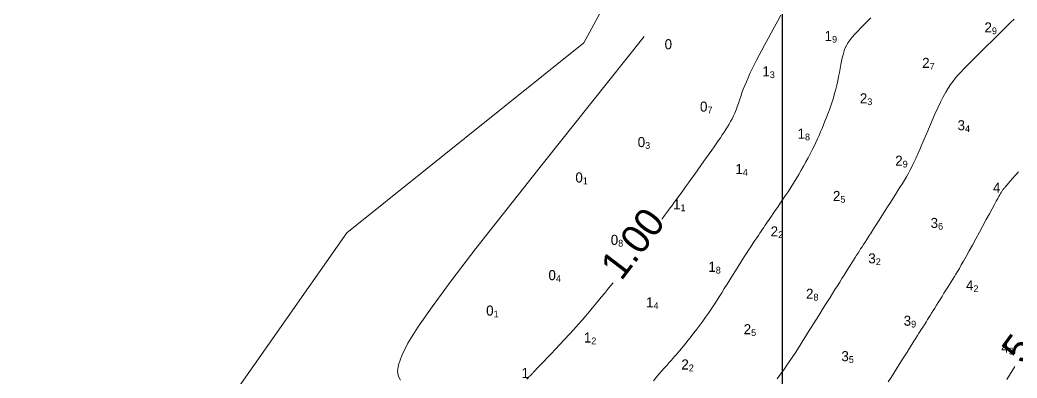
# Model space of a CAD drawing. Header units: millimetres. Extents: x 784883 to 785608, y 628235 to 628806.
# Drawn here: x 785346.8 to 785416.4, y 628574 to 628599 of the extents above; entities that cross this region are included whole.
import ezdxf
from ezdxf.enums import TextEntityAlignment as Align

# ---------------------------------------------------------------- set-up
doc = ezdxf.new("R2010")
doc.units = ezdxf.units.MM
for name, color, linetype in [('0_00', 1, 'Continuous'), ('1_00', 1, 'Continuous'), ('2_00', 92, 'Continuous'), ('3_00', 92, 'Continuous'), ('4_00', 5, 'Continuous'), ('5_00', 252, 'Continuous'), ('linker_oever_lucht_foto_cottica_2017_dg2', 7, 'Continuous'), ('Projection_Grid', 7, 'Continuous')]:
    doc.layers.add(name, color=color, linetype=linetype)
doc.layers.add('Soundings', color=7, linetype='Continuous', true_color=0x000000)

msp = doc.modelspace()

# ---------------------------------------------------------------- linework, layer by layer
at = {"layer": '0_00', "color": 1, "linetype": 'Continuous', "lineweight": 0, "true_color": 0xff0000, "flags": 128}
msp.add_lwpolyline([(785373.312, 628573.854), (785373.18, 628574.111), (785373.122, 628574.458), (785373.183, 628574.934), (785373.409, 628575.581), (785373.844, 628576.437), (785374.535, 628577.546), (785375.526, 628578.972), (785376.863, 628580.777), (785378.592, 628583.03), (785380.758, 628585.794), (785383.406, 628589.136), (785386.583, 628593.121), (785390.333, 628597.814)], dxfattribs=at)
at = {"layer": '1_00', "color": 1, "linetype": 'Continuous', "lineweight": 0, "true_color": 0xff0000, "flags": 128}
for points in [[(785391.57, 628585.099), (785391.579, 628585.112), (785391.743, 628585.329), (785391.892, 628585.526), (785392.03, 628585.707), (785392.159, 628585.878), (785392.286, 628586.046), (785392.415, 628586.217), (785392.549, 628586.398), (785392.694, 628586.595), (785392.854, 628586.814), (785393.032, 628587.061), (785393.226, 628587.331), (785393.432, 628587.618), (785393.645, 628587.917), (785393.862, 628588.222), (785394.08, 628588.527), (785394.293, 628588.827), (785394.498, 628589.116), (785394.691, 628589.389), (785394.874, 628589.647), (785395.047, 628589.891), (785395.21, 628590.123), (785395.364, 628590.343), (785395.51, 628590.554), (785395.65, 628590.757), (785395.783, 628590.953), (785395.911, 628591.144), (785396.033, 628591.332), (785396.151, 628591.518), (785396.262, 628591.704), (785396.369, 628591.892), (785396.47, 628592.083), (785396.567, 628592.281), (785396.658, 628592.485), (785396.744, 628592.698), (785396.827, 628592.92), (785396.908, 628593.149), (785396.99, 628593.387), (785397.074, 628593.631), (785397.162, 628593.882), (785397.255, 628594.139), (785397.356, 628594.401), (785397.466, 628594.668), (785397.587, 628594.943), (785397.717, 628595.228), (785397.86, 628595.525), (785398.014, 628595.835), (785398.181, 628596.163), (785398.361, 628596.509), (785398.555, 628596.876), (785398.764, 628597.265), (785398.982, 628597.67), (785399.206, 628598.083), (785399.432, 628598.497), (785399.654, 628598.904), (785399.869, 628599.296)], [(785382.139, 628573.932), (785382.227, 628574.02), (785382.289, 628574.08), (785382.332, 628574.121), (785382.36, 628574.147), (785382.382, 628574.166), (785382.4, 628574.184), (785382.418, 628574.202), (785382.436, 628574.221), (785382.454, 628574.24), (785382.474, 628574.262), (785382.495, 628574.286), (785382.519, 628574.313), (785382.546, 628574.343), (785382.577, 628574.377), (785382.618, 628574.421), (785382.672, 628574.479), (785382.744, 628574.557), (785382.841, 628574.659), (785382.966, 628574.791), (785383.125, 628574.958), (785383.322, 628575.165), (785383.561, 628575.415), (785383.834, 628575.702), (785384.134, 628576.017), (785384.451, 628576.353), (785384.777, 628576.7), (785385.103, 628577.051), (785385.421, 628577.397), (785385.721, 628577.73), (785385.997, 628578.043), (785386.252, 628578.338), (785386.489, 628578.618), (785386.712, 628578.886), (785386.926, 628579.146), (785387.134, 628579.401), (785387.342, 628579.654), (785387.553, 628579.908), (785387.769, 628580.167), (785387.99, 628580.427), (785388.175, 628580.645)]]:
    msp.add_lwpolyline(points, dxfattribs=at)
at = {"layer": '2_00', "color": 92, "linetype": 'Continuous', "lineweight": 0, "true_color": 0x00c000, "flags": 128}
msp.add_lwpolyline([(785390.975, 628573.821), (785391.17, 628574.042), (785391.364, 628574.263), (785391.554, 628574.479), (785391.737, 628574.686), (785391.908, 628574.88), (785392.066, 628575.058), (785392.207, 628575.217), (785392.334, 628575.361), (785392.453, 628575.495), (785392.568, 628575.626), (785392.683, 628575.76), (785392.803, 628575.901), (785392.933, 628576.057), (785393.076, 628576.232), (785393.237, 628576.431), (785393.414, 628576.652), (785393.603, 628576.891), (785393.801, 628577.146), (785394.004, 628577.412), (785394.211, 628577.687), (785394.417, 628577.967), (785394.619, 628578.249), (785394.815, 628578.53), (785395.006, 628578.81), (785395.193, 628579.09), (785395.377, 628579.372), (785395.56, 628579.657), (785395.744, 628579.946), (785395.929, 628580.241), (785396.118, 628580.541), (785396.311, 628580.848), (785396.507, 628581.159), (785396.703, 628581.471), (785396.898, 628581.78), (785397.089, 628582.082), (785397.275, 628582.375), (785397.454, 628582.654), (785397.622, 628582.916), (785397.78, 628583.159), (785397.926, 628583.383), (785398.062, 628583.588), (785398.188, 628583.778), (785398.304, 628583.951), (785398.412, 628584.11), (785398.511, 628584.256), (785398.601, 628584.39), (785398.685, 628584.513), (785398.765, 628584.631), (785398.844, 628584.747), (785398.926, 628584.866), (785399.013, 628584.994), (785399.11, 628585.134), (785399.219, 628585.291), (785399.343, 628585.471), (785399.485, 628585.677), (785399.644, 628585.906), (785399.815, 628586.155), (785399.996, 628586.422), (785400.184, 628586.702), (785400.375, 628586.993), (785400.568, 628587.29), (785400.758, 628587.591), (785400.943, 628587.893), (785401.123, 628588.193), (785401.297, 628588.492), (785401.464, 628588.787), (785401.624, 628589.078), (785401.778, 628589.363), (785401.923, 628589.642), (785402.061, 628589.912), (785402.191, 628590.173), (785402.313, 628590.427), (785402.429, 628590.675), (785402.54, 628590.921), (785402.648, 628591.165), (785402.752, 628591.41), (785402.855, 628591.657), (785402.957, 628591.909), (785403.06, 628592.168), (785403.161, 628592.433), (785403.262, 628592.704), (785403.36, 628592.981), (785403.455, 628593.263), (785403.546, 628593.549), (785403.631, 628593.84), (785403.71, 628594.136), (785403.783, 628594.434), (785403.849, 628594.733), (785403.911, 628595.028), (785403.967, 628595.317), (785404.02, 628595.596), (785404.071, 628595.861), (785404.119, 628596.109), (785404.167, 628596.336), (785404.215, 628596.542), (785404.267, 628596.729), (785404.326, 628596.902), (785404.396, 628597.069), (785404.481, 628597.233), (785404.585, 628597.4), (785404.711, 628597.577), (785404.863, 628597.767), (785405.043, 628597.975), (785405.245, 628598.198), (785405.464, 628598.428), (785405.693, 628598.662), (785405.924, 628598.893), (785406.151, 628599.115)], dxfattribs=at)
at = {"layer": '3_00', "color": 92, "linetype": 'Continuous', "lineweight": 0, "true_color": 0x00c000, "flags": 128}
msp.add_lwpolyline([(785399.616, 628573.956), (785399.856, 628574.27), (785400.084, 628574.582), (785400.303, 628574.892), (785400.513, 628575.201), (785400.715, 628575.509), (785400.912, 628575.814), (785401.105, 628576.118), (785401.295, 628576.419), (785401.483, 628576.719), (785401.67, 628577.016), (785401.856, 628577.311), (785402.04, 628577.605), (785402.224, 628577.897), (785402.407, 628578.188), (785402.589, 628578.477), (785402.77, 628578.766), (785402.951, 628579.053), (785403.13, 628579.338), (785403.307, 628579.62), (785403.481, 628579.897), (785403.653, 628580.169), (785403.82, 628580.435), (785403.982, 628580.693), (785404.139, 628580.943), (785404.29, 628581.183), (785404.435, 628581.413), (785404.573, 628581.633), (785404.705, 628581.842), (785404.83, 628582.041), (785404.948, 628582.228), (785405.06, 628582.403), (785405.164, 628582.567), (785405.261, 628582.719), (785405.354, 628582.864), (785405.447, 628583.008), (785405.542, 628583.156), (785405.643, 628583.313), (785405.754, 628583.484), (785405.877, 628583.675), (785406.016, 628583.892), (785406.174, 628584.137), (785406.347, 628584.408), (785406.533, 628584.698), (785406.727, 628585.002), (785406.927, 628585.314), (785407.128, 628585.629), (785407.327, 628585.941), (785407.521, 628586.245), (785407.707, 628586.536), (785407.884, 628586.814), (785408.052, 628587.08), (785408.211, 628587.334), (785408.361, 628587.578), (785408.503, 628587.812), (785408.636, 628588.037), (785408.76, 628588.255), (785408.876, 628588.466), (785408.987, 628588.677), (785409.095, 628588.894), (785409.205, 628589.122), (785409.318, 628589.369), (785409.44, 628589.641), (785409.572, 628589.944), (785409.718, 628590.285), (785409.88, 628590.666), (785410.056, 628591.08), (785410.242, 628591.516), (785410.436, 628591.961), (785410.633, 628592.404), (785410.83, 628592.834), (785411.023, 628593.24), (785411.21, 628593.609), (785411.388, 628593.934), (785411.56, 628594.22), (785411.729, 628594.475), (785411.9, 628594.708), (785412.077, 628594.926), (785412.263, 628595.139), (785412.462, 628595.354), (785412.679, 628595.579), (785412.916, 628595.822), (785413.17, 628596.08), (785413.438, 628596.351), (785413.717, 628596.63), (785414.002, 628596.914), (785414.29, 628597.199), (785414.576, 628597.482), (785414.859, 628597.76), (785415.134, 628598.03), (785415.401, 628598.291), (785415.661, 628598.544), (785415.915, 628598.79), (785416.163, 628599.03)], dxfattribs=at)
at = {"layer": '4_00', "color": 5, "linetype": 'Continuous', "lineweight": 0, "true_color": 0x1b0fee, "flags": 128}
msp.add_lwpolyline([(785407.376, 628573.746), (785407.565, 628574.043), (785407.754, 628574.341), (785407.942, 628574.641), (785408.131, 628574.942), (785408.319, 628575.241), (785408.504, 628575.535), (785408.683, 628575.819), (785408.855, 628576.09), (785409.015, 628576.345), (785409.163, 628576.578), (785409.296, 628576.787), (785409.412, 628576.968), (785409.513, 628577.126), (785409.602, 628577.265), (785409.682, 628577.389), (785409.756, 628577.504), (785409.826, 628577.613), (785409.895, 628577.722), (785409.967, 628577.835), (785410.043, 628577.956), (785410.124, 628578.087), (785410.211, 628578.227), (785410.304, 628578.376), (785410.403, 628578.536), (785410.507, 628578.705), (785410.619, 628578.885), (785410.737, 628579.076), (785410.862, 628579.276), (785410.993, 628579.485), (785411.126, 628579.697), (785411.26, 628579.912), (785411.394, 628580.125), (785411.525, 628580.333), (785411.651, 628580.534), (785411.771, 628580.724), (785411.883, 628580.902), (785411.99, 628581.075), (785412.099, 628581.252), (785412.212, 628581.44), (785412.336, 628581.649), (785412.474, 628581.888), (785412.631, 628582.165), (785412.812, 628582.488), (785413.02, 628582.863), (785413.248, 628583.278), (785413.489, 628583.719), (785413.736, 628584.172), (785413.98, 628584.621), (785414.214, 628585.052), (785414.431, 628585.45), (785414.622, 628585.801), (785414.782, 628586.094), (785414.913, 628586.332), (785415.018, 628586.521), (785415.101, 628586.669), (785415.165, 628586.782), (785415.215, 628586.868), (785415.254, 628586.934), (785415.286, 628586.985), (785415.313, 628587.029), (785415.338, 628587.067), (785415.361, 628587.101), (785415.383, 628587.132), (785415.405, 628587.162), (785415.428, 628587.191), (785415.452, 628587.222), (785415.48, 628587.255), (785415.512, 628587.293), (785415.552, 628587.34), (785415.606, 628587.402), (785415.677, 628587.484), (785415.771, 628587.592), (785415.892, 628587.732), (785416.045, 628587.909), (785416.234, 628588.127), (785416.463, 628588.392)], dxfattribs=at)
at = {"layer": '5_00', "color": 252, "linetype": 'Continuous', "lineweight": 0, "true_color": 0x8e919d, "flags": 128}
msp.add_lwpolyline([(785415.648, 628573.909), (785415.835, 628574.208), (785416.023, 628574.508), (785416.209, 628574.801)], dxfattribs=at)
at = {"layer": 'linker_oever_lucht_foto_cottica_2017_dg2', "color": 18, "linetype": 'Continuous', "lineweight": 20, "true_color": 0x000000}
for p, q in [((785401.585, 628626.087), (785386.131, 628597.386)), ((785386.131, 628597.386), (785369.572, 628584.139)), ((785369.572, 628584.139), (785340.871, 628543.296))]:
    msp.add_line(p, q, dxfattribs=at)
at = {"layer": 'Projection_Grid', "color": 18, "linetype": 'Continuous', "true_color": 0x000000}
msp.add_line((785400, 628261.435), (785400, 628780.598), dxfattribs=at)

# ---------------------------------------------------------------- texts
at = {"layer": '1_00', "color": 1, "true_color": 0xff0000}
msp.add_text('1.00', height=2, rotation=52.685, dxfattribs=at).set_placement((785388.736, 628580.721))
at = {"layer": '5_00', "color": 252, "true_color": 0x8e919d}
msp.add_text('5.00', height=2, rotation=53.765, dxfattribs=at).set_placement((785416.769, 628574.887))
at = {"layer": 'Soundings', "color": 92, "true_color": 0x00c000}
for s, p in [('2', (785414.61, 628598.45, 2.91)), ('2', (785410.26, 628595.98, 2.73)), ('2', (785405.91, 628593.51, 2.34)), ('3', (785412.73, 628591.63, 3.36)), ('2', (785408.38, 628589.16, 2.87)), ('4', (785415.2, 628587.28, 3.97)), ('2', (785404.03, 628586.7, 2.51)), ('2', (785399.68, 628584.23, 2.16)), ('3', (785410.85, 628584.82, 3.55)), ('3', (785406.5, 628582.35, 3.19)), ('2', (785402.15, 628579.88, 2.83)), ('3', (785408.97, 628578, 3.86)), ('2', (785397.8, 628577.41, 2.47)), ('3', (785404.62, 628575.53, 3.5)), ('2', (785393.45, 628574.95, 2.17))]:
    msp.add_text(s, height=0.7, dxfattribs=at).set_placement(p, align=Align.MIDDLE_RIGHT)
at = {"layer": 'Soundings', "color": 1, "true_color": 0xff0000}
for s, p in [('1', (785403.45, 628597.86, 1.86)), ('0', (785392.28, 628597.28, 0.04)), ('1', (785399.1, 628595.39, 1.25)), ('0', (785394.75, 628592.93, 0.66)), ('0', (785390.4, 628590.46, 0.3)), ('1', (785401.56, 628591.05, 1.84)), ('1', (785397.22, 628588.58, 1.43)), ('0', (785386.05, 628587.99, 0.06)), ('1', (785392.87, 628586.11, 1.07)), ('0', (785388.52, 628583.64, 0.75)), ('1', (785395.33, 628581.76, 1.8)), ('0', (785384.17, 628581.18, 0.43)), ('0', (785379.82, 628578.71, 0.1)), ('1', (785390.99, 628579.29, 1.44)), ('1', (785386.64, 628576.83, 1.2)), ('1', (785382.29, 628574.36, 0.97))]:
    msp.add_text(s, height=0.7, dxfattribs=at).set_placement(p, align=Align.MIDDLE_RIGHT)
for s, p in [('9', (785403.45, 628597.86, 1.86)), ('3', (785399.1, 628595.39, 1.25)), ('7', (785394.75, 628592.93, 0.66)), ('8', (785401.56, 628591.05, 1.84)), ('3', (785390.4, 628590.46, 0.3)), ('4', (785397.22, 628588.58, 1.43)), ('1', (785386.05, 628587.99, 0.06)), ('1', (785392.87, 628586.11, 1.07)), ('8', (785388.52, 628583.64, 0.75)), ('8', (785395.33, 628581.76, 1.8)), ('4', (785384.17, 628581.18, 0.43)), ('4', (785390.99, 628579.29, 1.44)), ('1', (785379.82, 628578.71, 0.1)), ('2', (785386.64, 628576.83, 1.2))]:
    msp.add_text(s, height=0.472, dxfattribs=at).set_placement(p, align=Align.TOP_LEFT)
at = {"layer": 'Soundings', "color": 92, "true_color": 0x00c000}
for s, p in [('9', (785414.61, 628598.45, 2.91)), ('7', (785410.26, 628595.98, 2.73)), ('3', (785405.91, 628593.51, 2.34)), ('4', (785412.73, 628591.63, 3.36)), ('9', (785408.38, 628589.16, 2.87)), ('5', (785404.03, 628586.7, 2.51)), ('6', (785410.85, 628584.82, 3.55)), ('2', (785399.68, 628584.23, 2.16)), ('2', (785406.5, 628582.35, 3.19)), ('8', (785402.15, 628579.88, 2.83)), ('9', (785408.97, 628578, 3.86)), ('5', (785397.8, 628577.41, 2.47)), ('5', (785404.62, 628575.53, 3.5)), ('2', (785393.45, 628574.95, 2.17))]:
    msp.add_text(s, height=0.472, dxfattribs=at).set_placement(p, align=Align.TOP_LEFT)
at = {"layer": 'Soundings', "color": 5, "true_color": 0x1b0fee}
msp.add_text('4', height=0.7, dxfattribs=at).set_placement((785413.32, 628580.47, 4.22), align=Align.MIDDLE_RIGHT)
msp.add_text('2', height=0.472, dxfattribs=at).set_placement((785413.32, 628580.47, 4.22), align=Align.TOP_LEFT)
at = {"layer": 'Soundings', "color": 214, "true_color": 0x8c1b96}
msp.add_text('4', height=0.7, dxfattribs=at).set_placement((785415.78, 628576.12, 4.87), align=Align.MIDDLE_RIGHT)
msp.add_text('9', height=0.472, dxfattribs=at).set_placement((785415.78, 628576.12, 4.87), align=Align.TOP_LEFT)

doc.saveas('drawing.dxf')
